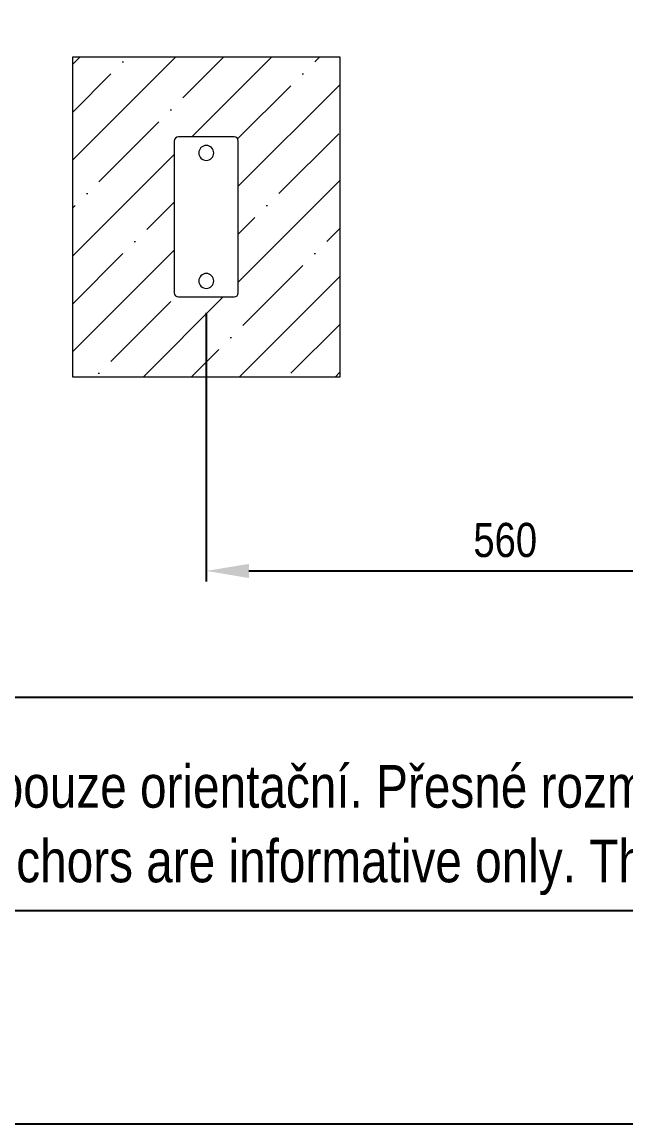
# Model space of a CAD drawing. Header units: millimetres. Extents: x 23367 to 29307, y 3383 to 7583.
# Drawn here: x 24624 to 25189, y 3383 to 4415 of the extents above; entities that cross this region are included whole.
import ezdxf

# ---------------------------------------------------------------- set-up
doc = ezdxf.new("R2010")
doc.units = ezdxf.units.MM
doc.header["$LTSCALE"] = 0.2
doc.layers.add('KOTY', color=3, linetype='Continuous', lineweight=9)
doc.layers.add('Visible', color=7, linetype='Continuous', lineweight=18)
doc.layers.add('Nekreslit', color=6, linetype='Continuous', plot=False)
doc.layers.add('SRAFY', color=7, linetype='Continuous', lineweight=9, true_color=0x57595b)
doc.styles.add('SEACAD_Arial', font='arial.ttf', dxfattribs={"width": 0.8})
doc.dimstyles.new('ISO-25', dxfattribs={"dimtxt": 1.6, "dimasz": 2, "dimexe": 0.5, "dimexo": 1.5, "dimtad": 1, "dimdec": 0, "dimtxsty": 'SEACAD_Arial', "dimcen": 2, "dimadec": 0, "dimazin": 0, "dimtfac": 1, "dimtdec": 0, "dimtmove": 0, "dimatfit": 3, "dimfxl": 1, "dimarcsym": 0})

# ---------------------------------------------------------------- blocks, each defined once
blk = doc.blocks.new('*D314')
at = {"layer": 'Defpoints', "color": 0}
for p in [(24796.2, 4172.6), (25356.2, 4172.6), (25356.2, 3900.9)]:
    blk.add_point(p, dxfattribs=at)
at = {"layer": 'KOTY', "color": 0, "lineweight": -2}
for p, q in [((24796.2, 4142.6), (24796.2, 3890.9)), ((25356.2, 4142.6), (25356.2, 3890.9)), ((24836.2, 3900.9), (25316.2, 3900.9))]:
    blk.add_line(p, q, dxfattribs=at)
at = {"layer": 'KOTY', "color": 0}
for points in [[(24836.2, 3907.5), (24836.2, 3894.2), (24796.2, 3900.9)], [(25316.2, 3894.2), (25316.2, 3907.5), (25356.2, 3900.9)]]:
    blk.add_solid(points, dxfattribs=at)
at = {"layer": 'KOTY', "color": 0, "insert": (25076.2, 3929.7), "char_height": 32, "attachment_point": 5, "style": 'SEACAD_Arial'}
blk.add_mtext('560', dxfattribs=at)

msp = doc.modelspace()

# ---------------------------------------------------------------- hatches: boundary and pattern name
at = {"layer": 'SRAFY'}
h = msp.add_hatch(dxfattribs=at)
h.set_pattern_fill('ANSI35', color=256, scale=10, style=0)
h.paths.add_polyline_path([(24671.2, 4382.6), (24921.2, 4382.6), (24921.2, 4082.6), (24671.2, 4082.6)])
h.paths.add_polyline_path([(24770.2, 4157.6), (24822.2, 4157.6, 0.414214), (24826.2, 4161.6), (24826.2, 4303.6, 0.414214), (24822.2, 4307.6), (24770.2, 4307.6, 0.414214), (24766.2, 4303.6), (24766.2, 4161.6, 0.414214)], flags=16)
h.paths.add_polyline_path([(24803.2, 4172.6, 1), (24789.2, 4172.6, 1)], flags=0)
h.paths.add_polyline_path([(24803.2, 4292.6, 1), (24789.2, 4292.6, 1)], flags=0)
h.paths.add_polyline_path([(25231.2, 4382.6), (25481.2, 4382.6), (25481.2, 4082.6), (25231.2, 4082.6)])
h.paths.add_polyline_path([(25330.2, 4157.6), (25382.2, 4157.6, 0.414214), (25386.2, 4161.6), (25386.2, 4303.6, 0.414214), (25382.2, 4307.6), (25330.2, 4307.6, 0.414214), (25326.2, 4303.6), (25326.2, 4161.6, 0.414214)], flags=16)
h.paths.add_polyline_path([(25363.2, 4172.6, 1), (25349.2, 4172.6, 1)], flags=0)
h.paths.add_polyline_path([(25363.2, 4292.6, 1), (25349.2, 4292.6, 1)], flags=0)

# ---------------------------------------------------------------- linework, layer by layer
at = {"layer": 'Nekreslit'}
msp.add_line((23767.2, 3782.6), (27807.2, 3782.6), dxfattribs=at)
for points in [[(23367.2, 3382.6), (29307.2, 3382.6), (29307.2, 7582.6), (23367.2, 7582.6)], [(23767.2, 3582.6), (27807.2, 3582.6), (27807.2, 7182.6), (23767.2, 7182.6)]]:
    msp.add_lwpolyline(points, close=True, dxfattribs=at)
at = {"layer": 'SRAFY', "elevation": 59}
msp.add_lwpolyline([(24671.2, 4382.6), (24921.2, 4382.6), (24921.2, 4082.6), (24671.2, 4082.6)], close=True, dxfattribs=at)
at = {"layer": 'Visible'}
for p, q in [((24822.2, 4307.6, -931), (24770.2, 4307.6, -931)), ((24766.2, 4303.6, -931), (24766.2, 4161.6, -931)), ((24826.2, 4161.6, -931), (24826.2, 4303.6, -931)), ((24826.2, 4252.6, -931), (24826.2, 4303.6, -931)), ((24770.2, 4157.6, -931), (24822.2, 4157.6, -931))]:
    msp.add_line(p, q, dxfattribs=at)
at = {"layer": 'Visible', "extrusion": (0, 0, -1)}
for centre in [(-24796.2, 4292.6, 931), (-24796.2, 4172.6, 931)]:
    msp.add_circle(centre, 7, dxfattribs=at)
at = {"layer": 'Visible'}
for centre, start, end in [((24770.2, 4303.6, -931), 90, 180), ((24822.2, 4303.6, -931), 0, 90), ((24770.2, 4161.6, -931), 180, 270), ((24822.2, 4161.6, -931), 270, 0)]:
    msp.add_arc(centre, 4, start, end, dxfattribs=at)

# ---------------------------------------------------------------- texts
at = {"style": 'SEACAD_Arial', "width": 0.8}
for s, p in [('Rozměry výrobků, základů a kotvení jsou pouze orientační. Přesné rozměry obdržíte při zpracování nabídky naším obchodním oddělením.', (23772.7, 3679)), ('Dimensions of products, fundations and anchors are informative only. The exact dimensions you get with our offer.', (23771, 3609.1))]:
    msp.add_text(s, height=39.9982, dxfattribs=at).set_placement(p)

# ---------------------------------------------------------------- dimensions: what is measured, and where the dimension line sits
at = {"layer": 'KOTY'}
dim = msp.add_linear_dim(base=(25356.2, 3900.9), p1=(24796.2, 4172.6, -931), p2=(25356.2, 4172.6, -931), dimstyle='ISO-25', override={"dimlfac": 1, "dimtxsty": 'SEACAD_Arial', "dimsah": 1, "dimtolj": 0}, dxfattribs=at)
dim.commit()
dim.dimension.update_dxf_attribs({"geometry": '*D314', "text_midpoint": (25076.2, 3929.7)})

doc.saveas('drawing.dxf')
